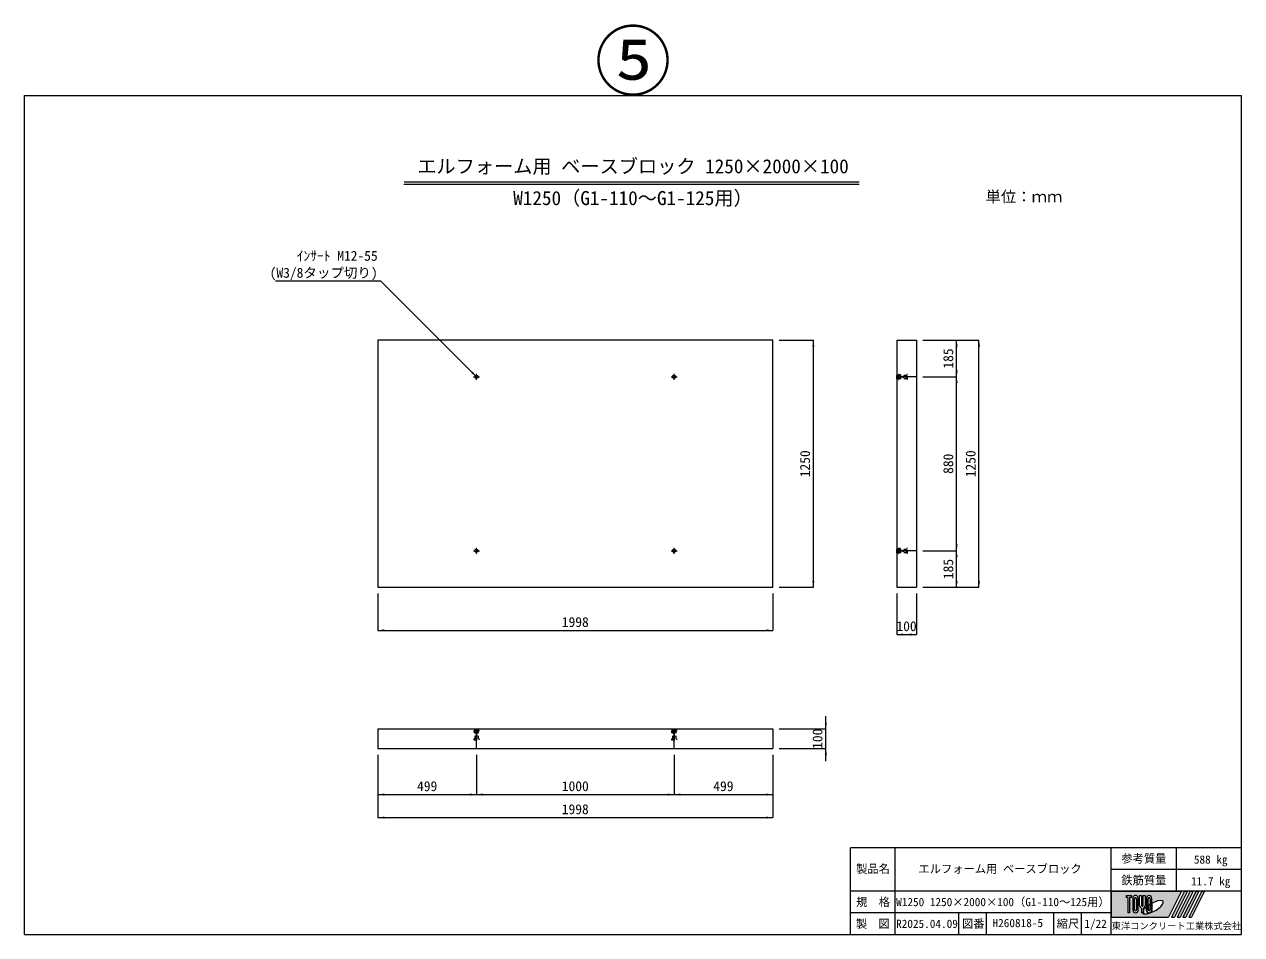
# Model space of a CAD drawing. Units: millimetres at full size; some dimension numbers follow another scale. Extents: x 48 to 43288, y -58809 to -8936.
# Drawn here: x 29712 to 35872, y -35691 to -31085 of the extents above; entities that cross this region are included whole.
import ezdxf
from ezdxf.enums import TextEntityAlignment as Align

# ---------------------------------------------------------------- set-up
doc = ezdxf.new("R2010")
doc.units = ezdxf.units.MM
doc.header["$LTSCALE"] = 75
doc.linetypes.add('USER2', pattern=[8.5725, 5.715, -0.9525, 0.9525, -0.9525])
doc.linetypes.add('USER3', pattern=[0.405, 0.225, -0.18])
for name, color, linetype, lineweight in [('_0-0_', 7, 'Continuous', 9), ('寸法線', 7, 'Continuous', 9), ('引出線', 4, 'Continuous', 9), ('本体', 7, 'Continuous', 9), ('枠', 5, 'Continuous', 5), ('補助線', 8, 'Continuous', 13), ('ｲﾝｻｰﾄ', 3, 'USER3', 5)]:
    doc.layers.add(name, color=color, linetype=linetype, lineweight=lineweight)
doc.styles.add('ＭＳ ゴシック', font='')
doc.styles.get('ＭＳ ゴシック').set_extended_font_data('MS Gothic')

# ---------------------------------------------------------------- blocks, each defined once
blk = doc.blocks.new('filled_arrow')
at = {"color": 0, "linetype": 'Continuous', "lineweight": -2}
blk.add_solid([(7.5, 1.25), (0, 0), (7.5, -1.25)], dxfattribs=at)

msp = doc.modelspace()

# ---------------------------------------------------------------- hatches: boundary and pattern name
at = {"layer": '枠'}
h = msp.add_hatch(color=7, dxfattribs=at)
h.paths.add_polyline_path([(35211.54, -35470.69), (35211.54, -35602.69), (35501.94, -35602.69), (35567.94, -35470.69)])
edge = h.paths.add_edge_path(flags=16)
edge.add_ellipse((35422.39, -35551.95), major_axis=(51.71744, 28.94828), ratio=0.3471473417839756, start_angle=-144.31121551620186, end_angle=72.1899036695537, ccw=False)
edge.add_ellipse((35403.23, -35564.45), major_axis=(-0, 17.6), ratio=0.8463541477272727, start_angle=-160.7034566855098, end_angle=-90.00000000004728)
edge.add_line((35418.13, -35564.45), (35418.13, -35530.9))
edge = h.paths.add_edge_path(flags=16)
edge.add_ellipse((35403.23, -35508.94), major_axis=(-0, 16.24615), ratio=0.8463541586519492, start_angle=-89.99999999999534, end_angle=90.00000000000472, ccw=False)
edge.add_line((35416.98, -35508.94), (35416.98, -35564.45))
edge.add_ellipse((35403.23, -35564.45), major_axis=(-0, 16.24615), ratio=0.8463541586519492, start_angle=90, end_angle=-90, ccw=False)
edge.add_line((35389.48, -35564.45), (35389.48, -35508.94))
edge = h.paths.add_edge_path(flags=16)
edge.add_line((35407.82, -35508.94), (35407.82, -35564.45))
edge.add_ellipse((35403.23, -35564.45), major_axis=(-0, 5.41538), ratio=0.8463540450032638, start_angle=89.99999999992298, end_angle=-90.0000000000768, ccw=False)
edge.add_line((35398.65, -35564.45), (35398.65, -35508.94))
edge.add_ellipse((35403.23, -35508.94), major_axis=(-0, 5.41538), ratio=0.8463540450032638, start_angle=-90.0000000000768, end_angle=89.99999999992292, ccw=False)
edge = h.paths.add_edge_path(flags=16)
edge.add_line((35406.67, -35537.31), (35406.67, -35564.45))
edge.add_ellipse((35403.23, -35564.45), major_axis=(0, 4.06154), ratio=0.8463542628432875, start_angle=90.00000000010266, end_angle=-89.99999999989723, ccw=False)
edge.add_line((35399.8, -35564.45), (35399.8, -35541.75))
edge.add_ellipse((35422.39, -35551.95), major_axis=(51.71744, 28.94828), ratio=0.34714734178397555, start_angle=107.7917414111293, end_angle=126.4713182157414, ccw=False)
edge = h.paths.add_edge_path(flags=16)
edge.add_line((35382.61, -35492.69), (35382.61, -35542.45))
edge.add_ellipse((35368.86, -35542.45), major_axis=(0, 16.24615), ratio=0.8463541586519492, start_angle=-163.34116664069438, end_angle=-90.00000000000477, ccw=False)
edge.add_line((35373.44, -35557.76), (35373.44, -35580.69))
edge.add_line((35373.44, -35580.69), (35364.28, -35580.69))
edge.add_line((35364.28, -35580.69), (35364.28, -35557.76))
edge.add_ellipse((35368.86, -35542.45), major_axis=(-0, 16.24615), ratio=0.8463541586519492, start_angle=90.00000000000472, end_angle=163.34116664069435, ccw=False)
edge.add_line((35355.11, -35542.45), (35355.11, -35492.69))
edge.add_line((35355.11, -35492.69), (35364.28, -35492.69))
edge.add_line((35364.28, -35492.69), (35364.28, -35542.45))
edge.add_ellipse((35368.86, -35542.45), major_axis=(-0, 5.41538), ratio=0.8463540450032638, start_angle=89.99999999999999, end_angle=-90.00000000000001)
edge.add_line((35373.44, -35542.45), (35373.44, -35492.69))
edge.add_line((35373.44, -35492.69), (35382.61, -35492.69))
edge = h.paths.add_edge_path(flags=16)
edge.add_line((35388.34, -35550.44), (35388.34, -35564.45))
edge.add_ellipse((35403.23, -35564.45), major_axis=(-0, 17.6), ratio=0.8463541477272727, start_angle=89.99999999999999, end_angle=-171.54427023796669)
edge.add_ellipse((35422.39, -35551.95), major_axis=(51.71744, 28.94828), ratio=0.34714734178397555, start_angle=-178.64953570016496, end_angle=-148.29244166441356, ccw=False)
edge.add_line((35371.47, -35582.05), (35374.59, -35582.05))
edge.add_line((35374.59, -35582.05), (35374.59, -35564.89))
edge.add_ellipse((35422.39, -35551.95), major_axis=(51.71744, 28.94828), ratio=0.3471473417839755, start_angle=148.2191200047775, end_angle=165.90812145711823, ccw=False)
edge = h.paths.add_edge_path(flags=16)
edge.add_ellipse((35334.48, -35508.94), major_axis=(0, 16.24615), ratio=0.8463541586519492, start_angle=-89.99999999994452, end_angle=90.00000000005593, ccw=False)
edge.add_line((35348.23, -35508.94), (35348.23, -35564.45))
edge.add_ellipse((35334.48, -35564.45), major_axis=(-0, 16.24615), ratio=0.8463541586519492, start_angle=89.9999999999743, end_angle=-90.00000000002598, ccw=False)
edge.add_line((35320.73, -35564.45), (35320.73, -35508.94))
edge = h.paths.add_edge_path(flags=16)
edge.add_line((35339.07, -35508.94), (35339.07, -35564.45))
edge.add_ellipse((35334.48, -35564.45), major_axis=(0, 5.41538), ratio=0.8463540450032638, start_angle=90.00000000007702, end_angle=-89.99999999992326, ccw=False)
edge.add_line((35329.9, -35564.45), (35329.9, -35508.94))
edge.add_ellipse((35334.48, -35508.94), major_axis=(-0, 5.41538), ratio=0.8463540450032638, start_angle=-90.0000000000768, end_angle=89.99999999992292, ccw=False)
h.paths.add_polyline_path([(35313.86, -35492.69), (35313.86, -35503.52), (35304.69, -35503.52), (35304.69, -35580.69), (35295.53, -35580.69), (35295.53, -35503.52), (35286.36, -35503.52), (35286.36, -35492.69)], flags=16)
for points in [[(35516.46, -35602.69), (35530.98, -35602.69), (35596.98, -35470.69), (35582.46, -35470.69)], [(35626.02, -35470.69), (35611.5, -35470.69), (35545.5, -35602.69), (35560.02, -35602.69)], [(35655.06, -35470.69), (35640.54, -35470.69), (35574.54, -35602.69), (35589.06, -35602.69)], [(35684.1, -35470.69), (35669.58, -35470.69), (35603.58, -35602.69), (35618.1, -35602.69)]]:
    msp.add_hatch(color=7, dxfattribs=at).paths.add_polyline_path(points)

# ---------------------------------------------------------------- linework, layer by layer
at = {"layer": '_0-0_'}
for p, q in [((31632.63, -31893.61), (33935.22, -31893.61)), ((31632.78, -31881.72), (33935.22, -31881.72))]:
    msp.add_line(p, q, dxfattribs=at)
at = {"layer": '寸法線'}
for p, q in [((33530.5, -32683.4), (33704.12, -32683.4)), ((33704.12, -33933.4), (33704.12, -32683.4)), ((34257.86, -32683.4), (34542.29, -32683.4)), ((34257.86, -32683.4), (34429.18, -32683.4)), ((34429.18, -32868.4), (34429.18, -32683.4)), ((34542.29, -33933.4), (34542.29, -32683.4)), ((34257.86, -32868.4), (34429.18, -32868.4)), ((34257.86, -32868.4), (34429.18, -32868.4)), ((34429.18, -33748.4), (34429.18, -32868.4)), ((34257.86, -33748.4), (34429.18, -33748.4)), ((34257.86, -33748.4), (34429.18, -33748.4)), ((34429.18, -33933.4), (34429.18, -33748.4)), ((33530.5, -33933.4), (33704.12, -33933.4)), ((34257.86, -33933.4), (34542.29, -33933.4)), ((34257.86, -33933.4), (34429.18, -33933.4)), ((31500.5, -33965.4), (31500.5, -34151.35)), ((33498.5, -33965.4), (33498.5, -34151.35)), ((34125.86, -33965.4), (34125.86, -34172.48)), ((34225.86, -33965.4), (34225.86, -34172.48)), ((31500.5, -34151.35), (33498.5, -34151.35)), ((34125.86, -34172.48), (34225.86, -34172.48)), ((33767.5, -34813.56), (33767.5, -34585.56)), ((33530.5, -34649.56), (33767.5, -34649.56)), ((31500.5, -34781.56), (31500.5, -35098.58)), ((31999.5, -34781.56), (31999.5, -34981.93)), ((31999.5, -34781.56), (31999.5, -34981.93)), ((32999.5, -34781.56), (32999.5, -34981.93)), ((32999.5, -34781.56), (32999.5, -34981.93)), ((33498.5, -34781.56), (33498.5, -35098.58)), ((33498.5, -34781.56), (33498.5, -34981.93)), ((33530.5, -34749.56), (33767.5, -34749.56)), ((31500.5, -34813.56), (31500.5, -34981.93)), ((31500.5, -34981.93), (31999.5, -34981.93)), ((31999.5, -34981.93), (32999.5, -34981.93)), ((32999.5, -34981.93), (33498.5, -34981.93)), ((31500.5, -35098.58), (33498.5, -35098.58))]:
    msp.add_line(p, q, dxfattribs=at)
at = {"layer": '寸法線', "linetype": 'USER2'}
for p, q in [((31984.61, -32868.4), (32014.4, -32868.4)), ((31999.5, -32883.29), (31999.5, -32853.5)), ((32984.61, -32868.4), (33014.4, -32868.4)), ((32999.5, -32883.29), (32999.5, -32853.5)), ((31984.61, -33748.4), (32014.4, -33748.4)), ((31999.5, -33763.29), (31999.5, -33733.5)), ((32984.61, -33748.4), (33014.4, -33748.4)), ((32999.5, -33763.29), (32999.5, -33733.5))]:
    msp.add_line(p, q, dxfattribs=at)
at = {"layer": '引出線'}
msp.add_lwpolyline([(31999.5, -32868.4), (31516.09, -32384.98), (30983.08, -32384.98)], dxfattribs=at)
at = {"layer": '本体'}
for p, q in [((33498.5, -32683.4), (31500.5, -32683.4)), ((31500.5, -32683.4), (31500.5, -33933.4)), ((33498.5, -33933.4), (33498.5, -32683.4)), ((34125.86, -32683.4), (34225.86, -32683.4)), ((34125.86, -32683.4), (34125.86, -33933.4)), ((34225.86, -32683.4), (34225.86, -33933.4)), ((31500.5, -33933.4), (33498.5, -33933.4)), ((34125.86, -33933.4), (34225.86, -33933.4)), ((31500.5, -34649.56), (31500.5, -34749.56)), ((31500.5, -34649.56), (33498.5, -34649.56)), ((33498.5, -34649.56), (33498.5, -34749.56)), ((31500.5, -34749.56), (33498.5, -34749.56))]:
    msp.add_line(p, q, dxfattribs=at)
at = {"layer": '枠', "lineweight": 20}
for p, q in [((29711.54, -31444.69), (35871.54, -31444.69)), ((29711.54, -35690.69), (29711.54, -31444.69)), ((35871.54, -35690.69), (35871.54, -31444.69)), ((33891.54, -35690.69), (33891.54, -35250.69)), ((35871.54, -35250.69), (33891.54, -35250.69)), ((34118.09, -35690.69), (34118.09, -35250.69)), ((35211.54, -35690.69), (35211.54, -35250.69)), ((35541.54, -35470.69), (35541.54, -35250.69)), ((35871.54, -35360.69), (35211.54, -35360.69)), ((35871.54, -35470.69), (33891.54, -35470.69)), ((35211.54, -35580.69), (33891.54, -35580.69)), ((34440.44, -35690.69), (34440.44, -35580.69)), ((34580.44, -35690.69), (34580.44, -35580.69)), ((34921.54, -35690.69), (34921.54, -35580.69)), ((35061.54, -35690.69), (35061.54, -35580.69)), ((29711.54, -35690.69), (35871.54, -35690.69))]:
    msp.add_line(p, q, dxfattribs=at)
at = {"layer": '枠'}
for p, q in [((35211.54, -35470.69), (35567.94, -35470.69)), ((35211.54, -35470.69), (35211.54, -35602.69)), ((35567.94, -35470.69), (35501.94, -35602.69)), ((35582.46, -35470.69), (35516.46, -35602.69)), ((35596.98, -35470.69), (35530.98, -35602.69)), ((35611.5, -35470.69), (35545.5, -35602.69)), ((35626.02, -35470.69), (35560.02, -35602.69)), ((35640.54, -35470.69), (35574.54, -35602.69)), ((35582.46, -35470.69), (35596.98, -35470.69)), ((35655.06, -35470.69), (35589.06, -35602.69)), ((35669.58, -35470.69), (35603.58, -35602.69)), ((35611.5, -35470.69), (35626.02, -35470.69)), ((35684.1, -35470.69), (35618.1, -35602.69)), ((35640.54, -35470.69), (35655.06, -35470.69)), ((35669.58, -35470.69), (35684.1, -35470.69)), ((35286.36, -35492.69), (35286.36, -35503.52)), ((35286.36, -35492.69), (35313.86, -35492.69)), ((35295.53, -35503.52), (35286.36, -35503.52)), ((35295.53, -35503.52), (35295.53, -35580.69)), ((35304.69, -35503.52), (35304.69, -35580.69)), ((35313.86, -35503.52), (35304.69, -35503.52)), ((35313.86, -35492.69), (35313.86, -35503.52)), ((35320.73, -35508.94), (35320.73, -35564.45)), ((35329.9, -35564.45), (35329.9, -35508.94)), ((35339.07, -35508.94), (35339.07, -35564.45)), ((35348.23, -35564.45), (35348.23, -35508.94)), ((35355.11, -35492.69), (35364.28, -35492.69)), ((35355.11, -35542.45), (35355.11, -35492.69)), ((35364.28, -35492.69), (35364.28, -35542.45)), ((35373.44, -35492.69), (35382.61, -35492.69)), ((35373.44, -35542.45), (35373.44, -35492.69)), ((35382.61, -35492.69), (35382.61, -35542.45)), ((35389.48, -35508.94), (35389.48, -35564.45)), ((35398.65, -35564.45), (35398.65, -35508.94)), ((35399.8, -35564.45), (35399.8, -35541.75)), ((35406.67, -35537.31), (35406.67, -35564.45)), ((35407.82, -35508.94), (35407.82, -35564.45)), ((35416.98, -35564.45), (35416.98, -35508.94)), ((35418.13, -35564.45), (35418.13, -35530.9)), ((35211.54, -35602.69), (35501.94, -35602.69)), ((35304.69, -35580.69), (35295.53, -35580.69)), ((35364.28, -35557.76), (35364.28, -35580.69)), ((35373.44, -35580.69), (35364.28, -35580.69)), ((35371.47, -35582.05), (35374.59, -35582.05)), ((35373.44, -35557.76), (35373.44, -35580.69)), ((35374.59, -35564.89), (35374.59, -35582.05)), ((35388.34, -35550.44), (35388.34, -35564.45)), ((35516.46, -35602.69), (35530.98, -35602.69)), ((35545.5, -35602.69), (35560.02, -35602.69)), ((35574.54, -35602.69), (35589.06, -35602.69)), ((35603.58, -35602.69), (35618.1, -35602.69))]:
    msp.add_line(p, q, dxfattribs=at)
for centre, major_axis, ratio, start_param, end_param in [((35334.48, -35508.94), (0, 16.24615), 0.846354, 4.7123889803855095, 7.85398163397531), ((35334.48, -35508.94), (-0, 5.41538), 0.846354, 4.7123889803835555, 7.853981633973345), ((35368.86, -35542.45), (-0, 16.24615), 0.846354, 1.570796326794966, 2.801755744135212), ((35368.86, -35542.45), (-0, 5.41538), 0.846354, 1.5707963267948963, 4.71238898038469), ((35368.86, -35542.45), (0, 16.24615), 0.846354, 3.4814295630443737, 4.7123889803846195), ((35403.23, -35508.94), (-0, 16.24615), 0.846354, 4.712388980384759, 7.853981633974552), ((35403.23, -35508.94), (-0, 5.41538), 0.846354, 4.7123889803835555, 7.853981633973345), ((35422.39, -35551.95), (51.71744, 28.94828), 0.347147, 1.6817405097969744, 1.8219833196615158), ((35422.39, -35551.95), (51.71744, 28.94828), 0.347147, 4.262185332381554, 7.7429162813385775), ((35334.48, -35564.45), (-0, 16.24615), 0.846354, 1.5707963267945175, 4.712388980384306), ((35334.48, -35564.45), (0, 5.41538), 0.846354, 1.5707963267960343, 4.712388980385824), ((35422.39, -35551.95), (51.71744, 28.94828), 0.347147, 3.209397509057183, 4.200445063285393), ((35422.39, -35551.95), (51.71744, 28.94828), 0.347147, 2.081519664122414, 2.5155126073167438), ((35403.23, -35564.45), (-0, 17.6), 0.846354, 1.5707963267948963, 3.315467866329019), ((35403.23, -35564.45), (-0, 16.24615), 0.846354, 1.5707963267948963, 4.71238898038469), ((35403.23, -35564.45), (-0, 5.41538), 0.846354, 1.5707963267937584, 4.7123889803835555), ((35403.23, -35564.45), (0, 4.06154), 0.846354, 1.5707963267964138, 4.7123889803862085), ((35403.23, -35564.45), (-0, 17.6), 0.846354, 3.533843800013911, 4.712388980383992)]:
    msp.add_ellipse(centre, major_axis=major_axis, ratio=ratio, start_param=start_param, end_param=end_param, dxfattribs=at)
at = {"layer": '補助線'}
for p, q in [((34225.86, -32868.4), (34125.86, -32868.4)), ((34125.86, -32868.4), (34180.86, -32868.4)), ((34225.86, -33748.4), (34125.86, -33748.4)), ((34125.86, -33748.4), (34180.86, -33748.4)), ((31999.5, -34749.56), (31999.5, -34649.56)), ((31999.5, -34649.56), (31999.5, -34704.56)), ((32999.5, -34749.56), (32999.5, -34649.56)), ((32999.5, -34649.56), (32999.5, -34704.56))]:
    msp.add_line(p, q, dxfattribs=at)
at = {"layer": 'ｲﾝｻｰﾄ'}
for p, q in [((34125.86, -32857.65), (34135.11, -32856.4)), ((34125.86, -32879.14), (34125.86, -32857.65)), ((34125.86, -32879.14), (34135.11, -32880.4)), ((34130.86, -32876.65), (34130.86, -32860.15)), ((34130.86, -32860.15), (34176.86, -32860.15)), ((34130.86, -32863.15), (34160.86, -32863.15)), ((34130.86, -32873.65), (34160.86, -32873.65)), ((34130.86, -32876.65), (34176.86, -32876.65)), ((34135.11, -32881.64), (34135.11, -32855.15)), ((34135.11, -32855.15), (34136.61, -32855.15)), ((34135.11, -32881.64), (34136.61, -32881.64)), ((34136.61, -32881.64), (34136.61, -32855.15)), ((34145.86, -32857.65), (34136.61, -32856.4)), ((34145.86, -32879.14), (34136.61, -32880.4)), ((34145.86, -32879.14), (34145.86, -32857.65)), ((34160.86, -32873.65), (34160.86, -32863.15)), ((34176.86, -32855.64), (34180.86, -32855.64)), ((34176.86, -32881.15), (34176.86, -32855.64)), ((34176.86, -32881.15), (34180.86, -32881.15)), ((34180.86, -32881.15), (34180.86, -32855.64)), ((34125.86, -33737.65), (34135.11, -33736.4)), ((34125.86, -33759.14), (34125.86, -33737.65)), ((34130.86, -33756.65), (34130.86, -33740.15)), ((34130.86, -33740.15), (34176.86, -33740.15)), ((34130.86, -33743.15), (34160.86, -33743.15)), ((34130.86, -33753.65), (34160.86, -33753.65)), ((34130.86, -33756.65), (34176.86, -33756.65)), ((34135.11, -33761.64), (34135.11, -33735.15)), ((34135.11, -33735.15), (34136.61, -33735.15)), ((34136.61, -33761.64), (34136.61, -33735.15)), ((34145.86, -33737.65), (34136.61, -33736.4)), ((34145.86, -33759.14), (34145.86, -33737.65)), ((34160.86, -33753.65), (34160.86, -33743.15)), ((34176.86, -33735.64), (34180.86, -33735.64)), ((34176.86, -33761.15), (34176.86, -33735.64)), ((34180.86, -33761.15), (34180.86, -33735.64)), ((34125.86, -33759.14), (34135.11, -33760.4)), ((34135.11, -33761.64), (34136.61, -33761.64)), ((34145.86, -33759.14), (34136.61, -33760.4)), ((34176.86, -33761.15), (34180.86, -33761.15)), ((31986.25, -34658.81), (31986.25, -34660.31)), ((31986.25, -34658.81), (32012.75, -34658.81)), ((31986.25, -34660.31), (32012.75, -34660.31)), ((31988.75, -34649.56), (31987.5, -34658.81)), ((31988.75, -34669.56), (31987.5, -34660.31)), ((31988.75, -34649.56), (32010.25, -34649.56)), ((31988.75, -34669.56), (32010.25, -34669.56)), ((31991.25, -34654.56), (32007.75, -34654.56)), ((31991.25, -34654.56), (31991.25, -34700.56)), ((31994.25, -34654.56), (31994.25, -34684.56)), ((32004.75, -34654.56), (32004.75, -34684.56)), ((32007.75, -34654.56), (32007.75, -34700.56)), ((32010.25, -34649.56), (32011.5, -34658.81)), ((32010.25, -34669.56), (32011.5, -34660.31)), ((32012.75, -34658.81), (32012.75, -34660.31)), ((32986.25, -34658.81), (32986.25, -34660.31)), ((32986.25, -34658.81), (33012.75, -34658.81)), ((32986.25, -34660.31), (33012.75, -34660.31)), ((32988.75, -34649.56), (32987.5, -34658.81)), ((32988.75, -34669.56), (32987.5, -34660.31)), ((32988.75, -34649.56), (33010.25, -34649.56)), ((32988.75, -34669.56), (33010.25, -34669.56)), ((32991.25, -34654.56), (33007.75, -34654.56)), ((32991.25, -34654.56), (32991.25, -34700.56)), ((32994.25, -34654.56), (32994.25, -34684.56)), ((33004.75, -34654.56), (33004.75, -34684.56)), ((33007.75, -34654.56), (33007.75, -34700.56)), ((33010.25, -34649.56), (33011.5, -34658.81)), ((33010.25, -34669.56), (33011.5, -34660.31)), ((33012.75, -34658.81), (33012.75, -34660.31)), ((31986.75, -34700.56), (31986.75, -34704.56)), ((31986.75, -34700.56), (32012.25, -34700.56)), ((31986.75, -34704.56), (32012.25, -34704.56)), ((31994.25, -34684.56), (32004.75, -34684.56)), ((32012.25, -34700.56), (32012.25, -34704.56)), ((32986.75, -34700.56), (32986.75, -34704.56)), ((32986.75, -34700.56), (33012.25, -34700.56)), ((32986.75, -34704.56), (33012.25, -34704.56)), ((32994.25, -34684.56), (33004.75, -34684.56)), ((33012.25, -34700.56), (33012.25, -34704.56))]:
    msp.add_line(p, q, dxfattribs=at)
at = {"layer": 'ｲﾝｻｰﾄ', "linetype": 'Continuous', "lineweight": 9}
for centre in [(31999.5, -32868.4), (32999.5, -32868.4), (31999.5, -33748.4), (32999.5, -33748.4)]:
    msp.add_circle(centre, 8.25, dxfattribs=at)

# ---------------------------------------------------------------- block references
at = {"layer": '寸法線', "xscale": 4.27, "yscale": 4.27}
for p, rotation in [((33704.12, -32683.4), 270), ((34429.18, -32683.4), 270), ((34542.29, -32683.4), 270), ((34429.18, -32868.4), 90), ((34429.18, -32868.4), 270), ((34429.18, -33748.4), 90), ((34429.18, -33748.4), 270), ((33704.12, -33933.4), 90), ((34429.18, -33933.4), 90), ((34542.29, -33933.4), 90), ((33498.5, -34151.35), 180), ((34225.86, -34172.48), 180), ((33767.5, -34649.56), 90), ((33767.5, -34749.56), 270), ((31999.5, -34981.93), 180), ((32999.5, -34981.93), 180), ((33498.5, -34981.93), 180), ((33498.5, -35098.58), 180)]:
    msp.add_blockref('filled_arrow', p, dxfattribs=dict(at, rotation=rotation))
for p in [(31500.5, -34151.35), (34125.86, -34172.48), (31500.5, -34981.93), (31999.5, -34981.93), (32999.5, -34981.93), (31500.5, -35098.58)]:
    msp.add_blockref('filled_arrow', p, dxfattribs=at)
at = {"layer": '引出線', "xscale": 4.27, "yscale": 4.27, "rotation": 135}
msp.add_blockref('filled_arrow', (31999.5, -32868.4), dxfattribs=at)

# ---------------------------------------------------------------- texts
at = {"layer": '_0-0_', "style": 'ＭＳ ゴシック'}
for s, height, p in [('エルフォーム用 ベースブロック 1250×2000×100', 71.21, (32791.54, -31860.3)), ('W1250（G1-110～G1-125用）', 71.21, (32791.54, -32021.06)), ('単位：ｍｍ', 56.96, (34769.95, -32002.55))]:
    msp.add_text(s, height=height, dxfattribs=at).set_placement(p, align=Align.BOTTOM_CENTER)
msp.add_text('H260818-5', height=41.77, dxfattribs=at).set_placement((34610.91, -35665.26), align=Align.BOTTOM_LEFT)
at = {"layer": '寸法線', "style": 'ＭＳ ゴシック'}
for s, p in [('185', (34386.78, -32775.9)), ('1250', (33661.72, -33308.4)), ('880', (34386.78, -33308.4)), ('1250', (34499.89, -33308.4)), ('185', (34386.78, -33840.9)), ('100', (33725.1, -34699.56))]:
    msp.add_text(s, height=50.13, rotation=90, dxfattribs=at).set_placement(p, align=Align.MIDDLE_CENTER)
for s, p in [('1998', (32499.5, -34108.95)), ('100', (34175.86, -34130.1)), ('499', (31750, -34939.53)), ('1000', (32499.5, -34939.53)), ('499', (33249, -34939.53)), ('1998', (32499.5, -35056.18))]:
    msp.add_text(s, height=50.13, dxfattribs=at).set_placement(p, align=Align.MIDDLE_CENTER)
at = {"layer": '引出線', "style": 'ＭＳ ゴシック'}
for s, p in [('ｲﾝｻｰﾄ M12-55', (31089.83, -32296.37)), ('(W3/8タップ切り)', (30953.08, -32382.17))]:
    msp.add_text(s, height=50.13, dxfattribs=at).set_placement(p, align=Align.BOTTOM_LEFT)
at = {"layer": '枠', "color": 7, "style": 'ＭＳ ゴシック'}
for s, height, p in [('参考質量', 41.77, (35376.54, -35305.69)), ('588 kg', 41.77, (35714.95, -35310.64)), ('製品名', 41.77, (34006.07, -35357.9)), ('エルフォーム用 ベースブロック ', 41.77, (34663.32, -35357.9)), ('鉄筋質量', 41.77, (35376.54, -35415.69)), ('11.7 kg', 41.77, (35714.95, -35420.64)), ('規\u3000格', 41.77, (34006.07, -35525.69)), ('W1250 1250×2000×100（G1-110～125用）', 41.77, (34663.32, -35525.69)), ('製  図', 41.77, (34004.81, -35635.69)), ('R2025.04.09', 41.77, (34279.26, -35635.69)), ('図番', 41.77, (34513.54, -35635.69)), ('縮尺', 41.77, (34992.15, -35635.69)), ('1/22', 41.77, (35132.46, -35635.69)), ('東洋コンクリート工業株式会社', 33.42, (35541.54, -35646.69))]:
    msp.add_text(s, height=height, dxfattribs=at).set_placement(p, align=Align.MIDDLE_CENTER)
at = {"layer": '補助線', "color": 1, "style": 'ＭＳ ゴシック'}
msp.add_text('⑤', height=284.8, dxfattribs=at).set_placement((32791.54, -31499.32), align=Align.BOTTOM_CENTER)

doc.saveas('drawing.dxf')
